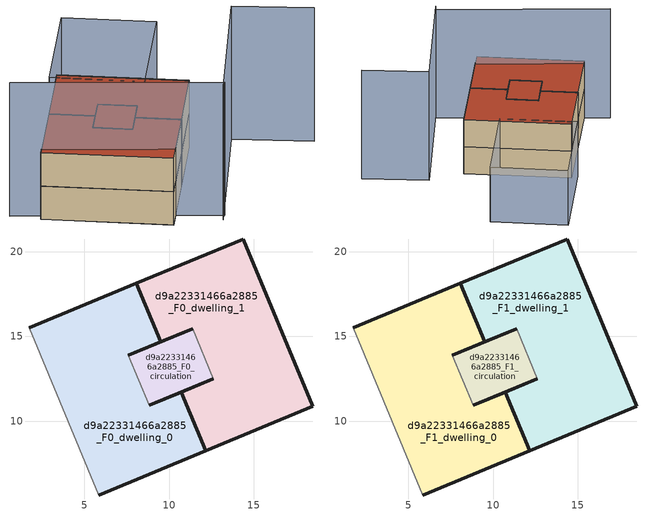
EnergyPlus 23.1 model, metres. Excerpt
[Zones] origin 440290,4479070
d9a22331466a2885_F0_dwelling_0
 floor ground (EU_floor_Construction): 12.16,8.27 10.73,11.72 8.83,10.93 7.61,13.89 9.5,14.68 8.07,18.13 1.76,15.51 5.85,5.65 z0
 wall outside (EU_wall_Construction): 8.83,10.93 10.73,11.72 12.16,8.27 5.85,5.65 / 1.76,15.51 8.07,18.13 9.5,14.68 7.61,13.89 z0:3
 wall adiabatic (EU_wall_Construction): 5.85,5.65 1.76,15.51 z0:3
 wall to d9a22331466a2885_F0_circulation (EU_wall_Construction): 7.61,13.89 8.83,10.93 z0:3
d9a22331466a2885_F0_dwelling_1
 floor ground (EU_floor_Construction): 18.47,10.88 14.38,20.75 8.07,18.13 9.5,14.68 11.39,15.46 12.62,12.5 10.73,11.72 12.16,8.27 z0
 wall outside (EU_wall_Construction): 11.39,15.46 9.5,14.68 8.07,18.13 14.38,20.75 18.47,10.88 12.16,8.27 10.73,11.72 12.62,12.5 z0:3
 wall to d9a22331466a2885_F0_circulation (EU_wall_Construction): 12.62,12.5 11.39,15.46 z0:3
d9a22331466a2885_F0_circulation
 floor ground (EU_floor_Construction): 12.62,12.5 11.39,15.46 7.61,13.89 8.83,10.93 z0
 wall outside (EU_wall_Construction): 7.61,13.89 11.39,15.46 / 12.62,12.5 8.83,10.93 z0:3
d9a22331466a2885_F1_dwelling_0
 floor to d9a22331466a2885_F0_dwelling_0 (EU_floor_Construction): 12.16,8.27 10.73,11.72 8.83,10.93 7.61,13.89 9.5,14.68 8.07,18.13 1.76,15.51 5.85,5.65 z3
 wall outside (EU_wall_Construction): 8.83,10.93 10.73,11.72 12.16,8.27 5.85,5.65 / 1.76,15.51 8.07,18.13 9.5,14.68 7.61,13.89 z3:6
 wall adiabatic (EU_wall_Construction): 5.85,5.65 1.76,15.51 z3:6
 wall to d9a22331466a2885_F1_circulation (EU_wall_Construction): 7.61,13.89 8.83,10.93 z3:6
 roof outside (EU_roof_Construction): 8.07,18.13 9.5,14.68 7.61,13.89 8.83,10.93 10.73,11.72 12.16,8.27 5.85,5.65 1.76,15.51 z6
d9a22331466a2885_F1_dwelling_1
 floor to d9a22331466a2885_F0_dwelling_1 (EU_floor_Construction): 18.47,10.88 14.38,20.75 8.07,18.13 9.5,14.68 11.39,15.46 12.62,12.5 10.73,11.72 12.16,8.27 z3
 wall outside (EU_wall_Construction): 11.39,15.46 9.5,14.68 8.07,18.13 14.38,20.75 18.47,10.88 12.16,8.27 10.73,11.72 12.62,12.5 z3:6
 wall to d9a22331466a2885_F1_circulation (EU_wall_Construction): 12.62,12.5 11.39,15.46 z3:6
 roof outside (EU_roof_Construction): 14.38,20.75 18.47,10.88 12.16,8.27 10.73,11.72 12.62,12.5 11.39,15.46 9.5,14.68 8.07,18.13 z6
d9a22331466a2885_F1_circulation
 floor to d9a22331466a2885_F0_circulation (EU_floor_Construction): 12.62,12.5 11.39,15.46 7.61,13.89 8.83,10.93 z3
 wall outside (EU_wall_Construction): 7.61,13.89 11.39,15.46 / 12.62,12.5 8.83,10.93 z3:6
 roof outside (EU_roof_Construction): 11.39,15.46 12.62,12.5 8.83,10.93 7.61,13.89 z6
shading: 8.5,2.54 21.25,8.55 / 21.25,8.55 24.08,2.55 / 1.07,17.96 9.24,2.83 z0:12; 26.33,17.98 16.64,13.95 / 16.64,13.95 13.69,21.06 / 13.69,21.06 23.38,25.08 / 23.38,25.08 26.33,17.98 z0:6
[Building]
EU S2 Campaign: North Axis=0; Terrain=City; Solar Distribution=FullExterior
[Site:Location]
Madrid: Latitude=40.5; Longitude=-3.5; Time Zone=1; Elevation=609
[SizingPeriod:WeatherFileDays]
AnnualSizingPeriod: Begin Month=1; Begin Day of Month=1; End Month=12; End Day of Month=31; Day of Week for Start Day=Monday; Use Weather File Daylight Saving Period=No; Use Weather File Rain and Snow Indicators=No
[MATERIAL]
EU_InternalMass_Material: Roughness=MediumRough; Thickness=0.1; Conductivity=1; Density=1800; Specific Heat=900; Thermal Absorptance=0.9; Solar Absorptance=0.7; Visible Absorptance=0.7
[MATERIAL:NOMASS] Roughness=MediumRough; Thermal Absorptance=0.9; Solar Absorptance=0.7; Visible Absorptance=0.7
Name | Thermal Resistance
EU_wall_NoMass | 0.609216
EU_roof_NoMass | 0.513268
EU_floor_NoMass | 0.568163
[CONSTRUCTION]
EU_wall_Construction: EU_wall_NoMass
EU_roof_Construction: EU_roof_NoMass
EU_floor_Construction: EU_floor_NoMass
EU_InternalMass_Construction: EU_InternalMass_Material
[ZONE] Type=1; Multiplier=1; Ceiling Height=autocalculate; Floor Area=autocalculate; Part of Total Floor Area=Yes
Name | Volume
d9a22331466a2885_F0_dwelling_0 | 199.274
d9a22331466a2885_F1_dwelling_0 | 199.273
d9a22331466a2885_F0_dwelling_1; d9a22331466a2885_F1_dwelling_1 | 199.251
d9a22331466a2885_F0_circulation; d9a22331466a2885_F1_circulation | 39.4105
[INTERNALMASS] Construction=EU_InternalMass_Construction; Surface Area=66.4197
Name | Zone or ZoneList
d9a22331466a2885_F0_dwelling_0_EU_InternalMass | d9a22331466a2885_F0_dwelling_0
d9a22331466a2885_F0_dwelling_1_EU_InternalMass | d9a22331466a2885_F0_dwelling_1
d9a22331466a2885_F1_dwelling_0_EU_InternalMass | d9a22331466a2885_F1_dwelling_0
d9a22331466a2885_F1_dwelling_1_EU_InternalMass | d9a22331466a2885_F1_dwelling_1
[OTHEREQUIPMENT] Fuel Type=Electricity; Design Level Calculation Method=Watts/Area; Power per Zone Floor Area=1; Fraction Latent=0; Fraction Radiant=0; Fraction Lost=0; Carbon Dioxide Generation Rate=0; EndUse Subcategory=EU_Step8_InternalGains
Name | Zone or ZoneList or Space or SpaceList | Schedule
EU_Step8_InternalGain_d9a22331466a2885_F0_dwelling_0_f000 | d9a22331466a2885_F0_dwelling_0 | EU_Step8_GainSchedule_d9a22331466a2885_F0_dwelling_0_f000
EU_Step8_InternalGain_d9a22331466a2885_F0_dwelling_1_f000 | d9a22331466a2885_F0_dwelling_1 | EU_Step8_GainSchedule_d9a22331466a2885_F0_dwelling_1_f000
EU_Step8_InternalGain_d9a22331466a2885_F1_dwelling_0_f000 | d9a22331466a2885_F1_dwelling_0 | EU_Step8_GainSchedule_d9a22331466a2885_F1_dwelling_0_f000
EU_Step8_InternalGain_d9a22331466a2885_F1_dwelling_1_f000 | d9a22331466a2885_F1_dwelling_1 | EU_Step8_GainSchedule_d9a22331466a2885_F1_dwelling_1_f000
[ZONEINFILTRATION:DESIGNFLOWRATE] Schedule=EU_AlwaysOn; Design Flow Rate Calculation Method=Flow/Area; Flow Rate per Floor Area=0.0005; Constant Term Coefficient=1; Temperature Term Coefficient=0; Velocity Term Coefficient=0; Velocity Squared Term Coefficient=0
Name | Zone or ZoneList or Space or SpaceList
EU_Circulation_Infiltration_d9a22331466a2885_F0_circulation | d9a22331466a2885_F0_circulation
EU_Circulation_Infiltration_d9a22331466a2885_F1_circulation | d9a22331466a2885_F1_circulation
[ZONEVENTILATION:DESIGNFLOWRATE] Schedule=EU_AlwaysOn; Design Flow Rate Calculation Method=AirChanges/Hour; Air Changes per Hour=0.752966; Ventilation Type=Natural; Fan Pressure Rise=0; Fan Total Efficiency=1; Constant Term Coefficient=1; Temperature Term Coefficient=0; Velocity Term Coefficient=0; Velocity Squared Term Coefficient=0; Minimum Indoor Temperature=-100; Maximum Indoor Temperature=100; Delta Temperature=-100; Minimum Outdoor Temperature=-100; Maximum Outdoor Temperature=100; Maximum Wind Speed=40
Name | Zone or ZoneList or Space or SpaceList
EU_ConstantAir_d9a22331466a2885_F0_dwelling_0 | d9a22331466a2885_F0_dwelling_0
EU_ConstantAir_d9a22331466a2885_F0_dwelling_1 | d9a22331466a2885_F0_dwelling_1
EU_ConstantAir_d9a22331466a2885_F1_dwelling_0 | d9a22331466a2885_F1_dwelling_0
EU_ConstantAir_d9a22331466a2885_F1_dwelling_1 | d9a22331466a2885_F1_dwelling_1
[HVACTEMPLATE:THERMOSTAT] Constant Heating Setpoint=20; Constant Cooling Setpoint=50
EU_HeatOnly_d9a22331466a2885_F0_dwelling_0; EU_HeatOnly_d9a22331466a2885_F0_dwelling_1; EU_HeatOnly_d9a22331466a2885_F1_dwelling_0; EU_HeatOnly_d9a22331466a2885_F1_dwelling_1
[HVACTEMPLATE:ZONE:IDEALLOADSAIRSYSTEM] System Availability Schedule=EU_AlwaysOn; Maximum Heating Supply Air Temperature=50; Minimum Cooling Supply Air Temperature=13; Maximum Heating Supply Air Humidity Ratio=0.0156; Minimum Cooling Supply Air Humidity Ratio=0.0077; Heating Limit=NoLimit; Cooling Limit=NoLimit; Heating Availability Schedule=EU_AlwaysOn; Cooling Availability Schedule=EU_CoolingOff; Dehumidification Control Type=ConstantSensibleHeatRatio; Cooling Sensible Heat Ratio=0.7; Dehumidification Setpoint=60; Humidification Control Type=None; Humidification Setpoint=30; Outdoor Air Method=None; Outdoor Air Flow Rate per Person=0.00944; Outdoor Air Flow Rate per Zone Floor Area=0; Outdoor Air Flow Rate per Zone=0; Demand Controlled Ventilation Type=None; Outdoor Air Economizer Type=NoEconomizer; Heat Recovery Type=None; Sensible Heat Recovery Effectiveness=0.7; Latent Heat Recovery Effectiveness=0.65
Name | Template Thermostat
d9a22331466a2885_F0_dwelling_0 | EU_HeatOnly_d9a22331466a2885_F0_dwelling_0
d9a22331466a2885_F0_dwelling_1 | EU_HeatOnly_d9a22331466a2885_F0_dwelling_1
d9a22331466a2885_F1_dwelling_0 | EU_HeatOnly_d9a22331466a2885_F1_dwelling_0
d9a22331466a2885_F1_dwelling_1 | EU_HeatOnly_d9a22331466a2885_F1_dwelling_1
[SIZING:ZONE] Zone Cooling Design Supply Air Temperature Input Method=SupplyAirTemperature; Zone Cooling Design Supply Air Temperature=13; Zone Heating Design Supply Air Temperature Input Method=SupplyAirTemperature; Zone Heating Design Supply Air Temperature=50; Zone Cooling Design Supply Air Humidity Ratio=0.008; Zone Heating Design Supply Air Humidity Ratio=0.008; Cooling Design Air Flow Method=DesignDay; Cooling Design Air Flow Rate=0; Cooling Minimum Air Flow per Zone Floor Area=0.000762; Cooling Minimum Air Flow=0; Cooling Minimum Air Flow Fraction=0.2; Heating Design Air Flow Method=DesignDay; Heating Design Air Flow Rate=0; Heating Maximum Air Flow per Zone Floor Area=0.002032; Heating Maximum Air Flow=0.141576; Heating Maximum Air Flow Fraction=0.3; Account for Dedicated Outdoor Air System=No; Dedicated Outdoor Air System Control Strategy=NeutralSupplyAir; Dedicated Outdoor Air Low Setpoint Temperature for Design=autosize; Dedicated Outdoor Air High Setpoint Temperature for Design=autosize; Zone Load Sizing Method=Sensible Load Only No Latent Load; Zone Latent Cooling Design Supply Air Humidity Ratio Input Method=HumidityRatioDifference; Zone Cooling Design Supply Air Humidity Ratio Difference=0.005; Zone Latent Heating Design Supply Air Humidity Ratio Input Method=HumidityRatioDifference; Zone Humidification Design Supply Air Humidity Ratio Difference=0.005
d9a22331466a2885_F0_dwelling_0; d9a22331466a2885_F0_dwelling_1; d9a22331466a2885_F1_dwelling_0; d9a22331466a2885_F1_dwelling_1
[SCHEDULE:CONSTANT]
Name | Hourly Value
EU_AlwaysOn | 1
EU_CoolingOff | 0
[SCHEDULE:FILE] Column Number=1; Rows to Skip at Top=0; Number of Hours of Data=8760; Column Separator=Comma; Interpolate to Timestep=No; Minutes per Item=60; Adjust Schedule for Daylight Savings=Yes
Name | File
EU_Step8_GainSchedule_d9a22331466a2885_F0_dwelling_0_f000 | ../../schedules/d9a22331466a2885/d9a22331466a2885_F0_dwelling_0_f000_gain.csv
EU_Step8_GainSchedule_d9a22331466a2885_F0_dwelling_1_f000 | ../../schedules/d9a22331466a2885/d9a22331466a2885_F0_dwelling_1_f000_gain.csv
EU_Step8_GainSchedule_d9a22331466a2885_F1_dwelling_0_f000 | ../../schedules/d9a22331466a2885/d9a22331466a2885_F1_dwelling_0_f000_gain.csv
EU_Step8_GainSchedule_d9a22331466a2885_F1_dwelling_1_f000 | ../../schedules/d9a22331466a2885/d9a22331466a2885_F1_dwelling_1_f000_gain.csv
